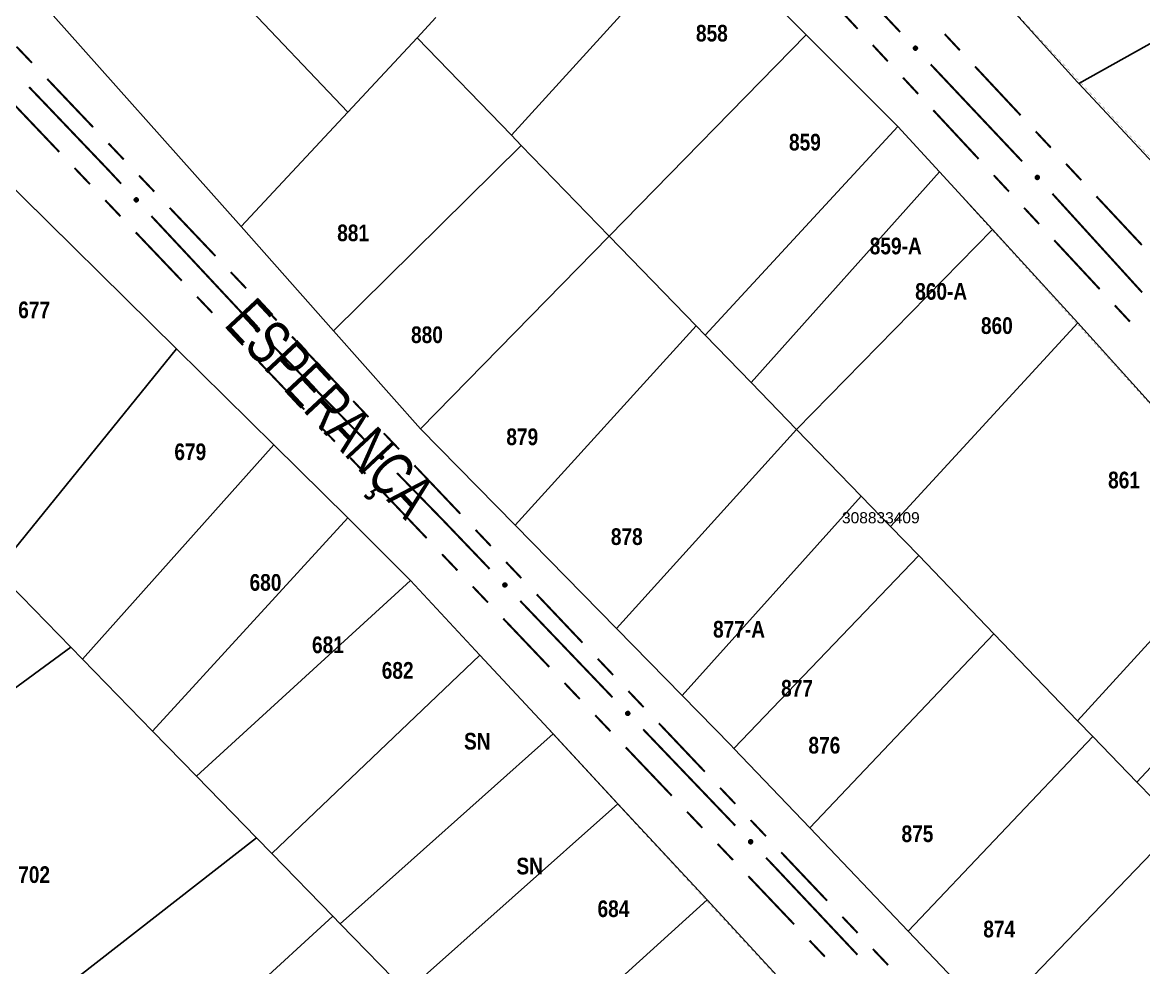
# Model space of a CAD drawing. Extents: x 201549 to 203722, y 4857623 to 4859778.
# Drawn here: x 202833.5 to 202934.5, y 4858804.6 to 4858889.7 of the extents above; entities that cross this region are included whole.
import ezdxf
from ezdxf.enums import TextEntityAlignment as Align

# ---------------------------------------------------------------- set-up
doc = ezdxf.new("R2010")
doc.units = 0
doc.header["$LTSCALE"] = 1.5
doc.header["$MEASUREMENT"] = 0
for name, color, linetype in [('CD-MALHA-LOTES', 40, 'CONTINUOUS'), ('CD_TXT_QUADRA', 1, 'CONTINUOUS'), ('RU-QUADRAS', 6, 'CONTINUOUS'), ('SV-EIXO-RUA-N-PAV', 6, 'CONTINUOUS'), ('SV-RUA-NAO-PAV-S-GUIA-C-GUIA', 7, 'CONTINUOUS'), ('SV-TXT-RUA-N-PAV-S-GUIA-C-GUIA', 7, 'CONTINUOUS'), ('Th_NmrPort', 1, 'CONTINUOUS')]:
    doc.layers.add(name, color=color, linetype=linetype)
doc.styles.add('ARIAL', font='ARIAL.TTF')
doc.styles.add('MONOTXT', font='ARIAL.TTF', dxfattribs={"height": 0.2})
doc.styles.get("Standard").update_dxf_attribs({"font": 'swisscbo.ttf'})

msp = doc.modelspace()

# ---------------------------------------------------------------- linework, layer by layer
at = {"layer": 'CD-MALHA-LOTES', "linetype": 'Continuous'}
for p, q in [((202862.85, 4858881.66), (202840.31, 4858905.38)), ((202954.91, 4858898.88), (202928.66, 4858884.23)), ((202894.55, 4858898.22), (202877.59, 4858879.57)), ((202904.11, 4858888.61), (202894.55, 4858898.22)), ((202833.56, 4858893.5), (202853.23, 4858871.35)), ((202928.55, 4858884.35), (202920.46, 4858893.31)), ((202869.08, 4858888.35), (202870.78, 4858890.17)), ((202862.85, 4858881.66), (202869.08, 4858888.35)), ((202869.08, 4858888.35), (202877.59, 4858879.57)), ((202886.38, 4858870.49), (202904.11, 4858888.61)), ((202912.36, 4858880.37), (202904.11, 4858888.61)), ((202928.66, 4858884.23), (202928.55, 4858884.35)), ((202928.66, 4858884.23), (202935.77, 4858876.61)), ((202853.23, 4858871.35), (202862.85, 4858881.66)), ((202912.36, 4858880.37), (202895.03, 4858861.57)), ((202916.13, 4858876.27), (202912.36, 4858880.37)), ((202877.59, 4858879.57), (202878.46, 4858878.66)), ((202878.46, 4858878.66), (202861.57, 4858861.96)), ((202886.38, 4858870.49), (202878.46, 4858878.66)), ((202847.41, 4858860.35), (202830.58, 4858876.95)), ((202899.16, 4858857.31), (202916.13, 4858876.27)), ((202920.88, 4858871.09), (202916.13, 4858876.27)), ((202861.57, 4858861.96), (202853.23, 4858871.35)), ((202920.88, 4858871.09), (202903.25, 4858853.08)), ((202928.57, 4858862.69), (202920.88, 4858871.09)), ((202886.38, 4858870.49), (202869.4, 4858853.15)), ((202894.21, 4858862.41), (202886.38, 4858870.49)), ((202894.21, 4858862.41), (202877.91, 4858844.46)), ((202895.03, 4858861.57), (202894.21, 4858862.41)), ((202911.71, 4858844.35), (202928.57, 4858862.69)), ((202944.78, 4858844.65), (202928.57, 4858862.69)), ((202861.57, 4858861.96), (202869.4, 4858853.15)), ((202899.16, 4858857.31), (202895.03, 4858861.57)), ((202831.22, 4858840.34), (202847.41, 4858860.35)), ((202856.18, 4858851.69), (202847.41, 4858860.35)), ((202903.25, 4858853.08), (202899.16, 4858857.31)), ((202869.4, 4858853.15), (202877.91, 4858844.46)), ((202887.03, 4858835.16), (202903.25, 4858853.08)), ((202903.25, 4858853.08), (202909.06, 4858847.08)), ((202838.95, 4858832.4), (202856.18, 4858851.69)), ((202862.85, 4858845.12), (202856.18, 4858851.69)), ((202909.06, 4858847.08), (202892.94, 4858829.14)), ((202909.06, 4858847.08), (202911.71, 4858844.35)), ((202862.85, 4858845.12), (202845.26, 4858825.92)), ((202868.5, 4858839.49), (202862.85, 4858845.12)), ((202877.91, 4858844.46), (202887.03, 4858835.16)), ((202914.25, 4858841.73), (202911.71, 4858844.35)), ((202928.55, 4858826.85), (202944.78, 4858844.65)), ((202897.61, 4858824.36), (202914.25, 4858841.73)), ((202921.02, 4858834.69), (202914.25, 4858841.73)), ((202831.22, 4858840.34), (202837.91, 4858833.47)), ((202849.22, 4858821.86), (202868.5, 4858839.49)), ((202868.5, 4858839.49), (202874.74, 4858832.76)), ((202933.88, 4858821.31), (202950.46, 4858839.18)), ((202887.03, 4858835.16), (202892.94, 4858829.14)), ((202904.44, 4858817.2), (202921.02, 4858834.69)), ((202928.55, 4858826.85), (202921.02, 4858834.69)), ((202817.71, 4858818.74), (202837.91, 4858833.47)), ((202837.91, 4858833.47), (202838.95, 4858832.4)), ((202874.74, 4858832.76), (202855.99, 4858814.9)), ((202881.33, 4858825.67), (202874.74, 4858832.76)), ((202845.26, 4858825.92), (202838.95, 4858832.4)), ((202892.94, 4858829.14), (202897.34, 4858824.65)), ((202929.93, 4858825.42), (202928.55, 4858826.85)), ((202849.22, 4858821.86), (202845.26, 4858825.92)), ((202862.17, 4858808.56), (202881.33, 4858825.67)), ((202887.16, 4858819.38), (202881.33, 4858825.67)), ((202897.34, 4858824.65), (202897.61, 4858824.36)), ((202929.93, 4858825.42), (202913.31, 4858807.9)), ((202933.88, 4858821.31), (202929.93, 4858825.42)), ((202897.61, 4858824.36), (202904.44, 4858817.2)), ((202854.62, 4858816.31), (202849.22, 4858821.86)), ((202937.64, 4858817.46), (202933.88, 4858821.31)), ((202887.16, 4858819.38), (202868.12, 4858802.43)), ((202894.83, 4858811.12), (202887.16, 4858819.38)), ((202904.44, 4858817.2), (202913.31, 4858807.9)), ((202920.84, 4858800), (202937.64, 4858817.46)), ((202834.73, 4858800.82), (202854.62, 4858816.31)), ((202854.62, 4858816.31), (202855.99, 4858814.9)), ((202855.99, 4858814.9), (202861.5, 4858809.25)), ((202876.32, 4858793.61), (202895.19, 4858810.73)), ((202895.19, 4858810.73), (202894.83, 4858811.12)), ((202901.48, 4858803.9), (202895.19, 4858810.73)), ((202861.5, 4858809.25), (202842.88, 4858792.25)), ((202861.5, 4858809.25), (202862.17, 4858808.56)), ((202868.12, 4858802.43), (202862.17, 4858808.56)), ((202913.31, 4858807.9), (202920.84, 4858800))]:
    msp.add_line(p, q, dxfattribs=at)
at = {"layer": 'RU-QUADRAS', "linetype": 'Continuous'}
for points in [[(202865.2, 4858952.68, 0.01, 0.01, 0), (202897.31, 4859005.18, 0.01, 0.01, 0), (202918.87, 4858982.46, 0.01, 0.01, 0), (202918.58, 4858982, 0.01, 0.01, 0), (202978.17, 4858917.52, 0.01, 0.01, 0), (202997.1, 4858897.59, 0.01, 0.01, 0), (203023.2, 4858866.63, 0.01, 0.01, 0), (203019.45, 4858856.83, 0.01, 0.01, 0), (203020.58, 4858855.71, 0.01, 0.01, 0), (203013.28, 4858846.09, 0.01, 0.01, 0), (203012.28, 4858847.08, 0.01, 0.01, 0), (202999.02, 4858827.48, 0.01, 0.01, 0), (203001.52, 4858824.85, 0.01, 0.01, 0), (202993.35, 4858814.93, 0.01, 0.01, 0), (202920.46, 4858893.31, 0.01, 0.01, 0), (202894.39, 4858919.41, 0.01, 0.01, 0)], [(202833.56, 4858893.5, 0.01, 0.01, 0), (202859.34, 4858938.88, 0.01, 0.01, 0), (202894.55, 4858898.22, 0.01, 0.01, 0), (202912.36, 4858880.37, 0.01, 0.01, 0), (202944.78, 4858844.65, 0.01, 0.01, 0), (202990.3, 4858800.99, 0.01, 0.01, 0), (202962.14, 4858756.66, 0.01, 0.01, 0), (202897.34, 4858824.65, 0.01, 0.01, 0), (202869.4, 4858853.15, 0.01, 0.01, 0)], [(202791.77, 4858846.04, 0.01, 0.01, 0), (202826.56, 4858880.91, 0.01, 0.01, 0), (202868.5, 4858839.49, 0.01, 0.01, 0), (202950.96, 4858750.21, 0.01, 0.01, 0), (202944.61, 4858740.57, 0.01, 0.01, 0), (202949.2, 4858737.21, 0.01, 0.01, 0), (202944.37, 4858730.36, 0.01, 0.01, 0), (202942, 4858732.1, 0.01, 0.01, 0), (202929.25, 4858712.99, 0.01, 0.01, 0), (202931.6, 4858710.9, 0.01, 0.01, 0), (202925.06, 4858704.36, 0.01, 0.01, 0.0049778174), (202857.58, 4858775.72, 0.01, 0.01, 0), (202842.88, 4858792.25, 0.01, 0.01, 0)], [(202661.4, 4858799.58, 0.01, 0.01, 0), (202688.71, 4858841.53, 0.01, 0.01, 0), (202804.15, 4858719.63, 0.01, 0.01, 0), (202884.93, 4858635.86, 0.01, 0.01, 0), (202855.53, 4858589.33, 0.01, 0.01, 0.002334857)]]:
    msp.add_lwpolyline(points, format="xyseb", close=True, dxfattribs=at)
at = {"layer": 'SV-EIXO-RUA-N-PAV', "const_width": 0.18}
for points in [[(202904.345833, 4858897.591078), (202912.577987, 4858888.860005)], [(202915.322039, 4858885.949647), (202923.554193, 4858877.218574)], [(202835.596382, 4858882.396802), (202834.154569, 4858883.899969)], [(202836.22964, 4858881.733389), (202835.596382, 4858882.396802)], [(202841.260056, 4858876.46343), (202836.22964, 4858881.733389)], [(202841.747855, 4858875.941265), (202841.260056, 4858876.46343)], [(202842.430506, 4858875.210521), (202841.747855, 4858875.941265)], [(202926.288088, 4858874.298813), (202934.360161, 4858865.419532)], [(202853.352928, 4858863.518613), (202845.161112, 4858872.287544)], [(202864.481129, 4858852.023034), (202856.106752, 4858860.617789)], [(202871.439346, 4858844.881706), (202867.272588, 4858849.158116)], [(202871.459587, 4858844.860556), (202871.439346, 4858844.881706)], [(202875.608013, 4858840.525747), (202871.459587, 4858844.860556)], [(202886.670482, 4858828.966258), (202878.37363, 4858837.635875)], [(202897.732951, 4858817.406769), (202889.436099, 4858826.076386)], [(202901.07948, 4858813.909885), (202900.498568, 4858814.516897)], [(202901.189007, 4858813.793513), (202901.07948, 4858813.909885)], [(202908.728019, 4858805.783313), (202901.189007, 4858813.793513)]]:
    msp.add_lwpolyline(points, dxfattribs=at)
at = {"layer": 'SV-EIXO-RUA-N-PAV'}
for points in [[(202913.93154, 4858887.584883), (202913.980442, 4858887.584138), (202914.02232, 4858887.573498), (202914.054693, 4858887.55457), (202914.078939, 4858887.530385), (202914.100957, 4858887.502849), (202914.117031, 4858887.470189), (202914.126842, 4858887.429988), (202914.126439, 4858887.380926), (202914.11272, 4858887.338744), (202914.095861, 4858887.306012), (202914.072098, 4858887.279278), (202914.04499, 4858887.258336), (202914.010512, 4858887.242762), (202913.969676, 4858887.233217), (202913.920352, 4858887.234816), (202913.879369, 4858887.245529), (202913.848536, 4858887.264659), (202913.821811, 4858887.288719), (202913.799669, 4858887.317101), (202913.784075, 4858887.349252), (202913.774539, 4858887.390385), (202913.776763, 4858887.439046), (202913.786981, 4858887.480045), (202913.805673, 4858887.511137), (202913.829952, 4858887.536916), (202913.857302, 4858887.559336), (202913.88946, 4858887.57686), (202913.93154, 4858887.584883)], [(202924.907746, 4858875.943452), (202924.956648, 4858875.942707), (202924.998525, 4858875.932067), (202925.030899, 4858875.91314), (202925.055145, 4858875.888954), (202925.077163, 4858875.861418), (202925.093237, 4858875.828758), (202925.103048, 4858875.788557), (202925.102645, 4858875.739496), (202925.088926, 4858875.697313), (202925.072067, 4858875.664582), (202925.048304, 4858875.637847), (202925.021196, 4858875.616906), (202924.986718, 4858875.601331), (202924.945881, 4858875.591787), (202924.896558, 4858875.593386), (202924.855575, 4858875.604099), (202924.824742, 4858875.623229), (202924.798016, 4858875.647289), (202924.775874, 4858875.67567), (202924.760281, 4858875.707821), (202924.750745, 4858875.748955), (202924.752968, 4858875.797616), (202924.763187, 4858875.838614), (202924.781878, 4858875.869707), (202924.806158, 4858875.895485), (202924.833508, 4858875.917905), (202924.865666, 4858875.93543), (202924.907746, 4858875.943452)], [(202843.813452, 4858873.568892), (202843.764553, 4858873.569863), (202843.722726, 4858873.580696), (202843.69044, 4858873.599773), (202843.666305, 4858873.624069), (202843.644414, 4858873.651707), (202843.628491, 4858873.68444), (202843.618866, 4858873.724686), (202843.619495, 4858873.773745), (202843.633409, 4858873.815864), (202843.650418, 4858873.848517), (202843.674304, 4858873.875142), (202843.701509, 4858873.895958), (202843.736058, 4858873.911374), (202843.776938, 4858873.92073), (202843.826253, 4858873.918904), (202843.867187, 4858873.908002), (202843.897931, 4858873.88873), (202843.924545, 4858873.864547), (202843.946556, 4858873.836064), (202843.962002, 4858873.803841), (202843.971348, 4858873.762664), (202843.9689, 4858873.714014), (202843.958493, 4858873.673063), (202843.939658, 4858873.642057), (202843.91526, 4858873.616391), (202843.887806, 4858873.594097), (202843.855568, 4858873.576721), (202843.813452, 4858873.568892)], [(202854.735874, 4858861.876985), (202854.686975, 4858861.877955), (202854.645147, 4858861.888788), (202854.612862, 4858861.907865), (202854.588727, 4858861.932162), (202854.566836, 4858861.959799), (202854.550913, 4858861.992533), (202854.541288, 4858862.032778), (202854.541917, 4858862.081837), (202854.555831, 4858862.123956), (202854.572839, 4858862.15661), (202854.596726, 4858862.183234), (202854.62393, 4858862.204051), (202854.658479, 4858862.219466), (202854.69936, 4858862.228823), (202854.748675, 4858862.226996), (202854.789609, 4858862.216094), (202854.820353, 4858862.196822), (202854.846967, 4858862.17264), (202854.868978, 4858862.144156), (202854.884423, 4858862.111934), (202854.89377, 4858862.070757), (202854.891322, 4858862.022106), (202854.880915, 4858861.981156), (202854.86208, 4858861.950149), (202854.837681, 4858861.924483), (202854.810228, 4858861.902189), (202854.77799, 4858861.884813), (202854.735874, 4858861.876985)], [(202865.898285, 4858850.410845), (202865.849377, 4858850.410787), (202865.807331, 4858850.420739), (202865.774651, 4858850.439132), (202865.750011, 4858850.462916), (202865.727544, 4858850.490087), (202865.710936, 4858850.522479), (202865.700466, 4858850.562513), (202865.700064, 4858850.611575), (202865.713089, 4858850.653977), (202865.729408, 4858850.686981), (202865.752729, 4858850.714102), (202865.77949, 4858850.735485), (202865.813707, 4858850.751624), (202865.854381, 4858850.761838), (202865.903724, 4858850.761048), (202865.944878, 4858850.751009), (202865.976021, 4858850.732388), (202866.003138, 4858850.708771), (202866.025743, 4858850.680756), (202866.041862, 4858850.648866), (202866.052072, 4858850.607894), (202866.050647, 4858850.559203), (202866.041104, 4858850.518043), (202866.022925, 4858850.486647), (202865.999072, 4858850.460474), (202865.972093, 4858850.437608), (202865.940227, 4858850.419557), (202865.898285, 4858850.410845)], [(202877.010633, 4858838.900896), (202876.961726, 4858838.901278), (202876.919771, 4858838.911606), (202876.887258, 4858838.930293), (202876.862833, 4858838.954297), (202876.84061, 4858838.981669), (202876.824294, 4858839.014208), (202876.814185, 4858839.054335), (202876.814223, 4858839.103398), (202876.827628, 4858839.145681), (202876.844243, 4858839.178537), (202876.867806, 4858839.205448), (202876.894758, 4858839.22659), (202876.929119, 4858839.242421), (202876.969884, 4858839.252269), (202877.019217, 4858839.251036), (202877.06028, 4858839.240628), (202877.091253, 4858839.221728), (202877.118157, 4858839.197868), (202877.14051, 4858839.169652), (202877.156342, 4858839.137618), (202877.166183, 4858839.096556), (202877.164322, 4858839.04788), (202877.154409, 4858839.006807), (202877.135949, 4858838.975576), (202877.111861, 4858838.949617), (202877.084679, 4858838.926995), (202877.052652, 4858838.909231), (202877.010633, 4858838.900896)], [(202888.073102, 4858827.341407), (202888.024195, 4858827.341789), (202887.98224, 4858827.352117), (202887.949727, 4858827.370804), (202887.925302, 4858827.394808), (202887.903079, 4858827.42218), (202887.886763, 4858827.454719), (202887.876653, 4858827.494846), (202887.876692, 4858827.543909), (202887.890097, 4858827.586192), (202887.906711, 4858827.619048), (202887.930275, 4858827.645959), (202887.957227, 4858827.667101), (202887.991588, 4858827.682932), (202888.032352, 4858827.69278), (202888.081686, 4858827.691547), (202888.122748, 4858827.681139), (202888.153722, 4858827.662239), (202888.180626, 4858827.638379), (202888.202978, 4858827.610163), (202888.218811, 4858827.578129), (202888.228652, 4858827.537067), (202888.226791, 4858827.488391), (202888.216877, 4858827.447318), (202888.198417, 4858827.416087), (202888.17433, 4858827.390129), (202888.147148, 4858827.367506), (202888.115121, 4858827.349742), (202888.073102, 4858827.341407)], [(202899.135571, 4858815.781918), (202899.086664, 4858815.7823), (202899.044709, 4858815.792628), (202899.012196, 4858815.811315), (202898.98777, 4858815.835319), (202898.965548, 4858815.862691), (202898.949232, 4858815.89523), (202898.939122, 4858815.935357), (202898.93916, 4858815.98442), (202898.952566, 4858816.026703), (202898.96918, 4858816.059559), (202898.992744, 4858816.08647), (202899.019696, 4858816.107612), (202899.054057, 4858816.123443), (202899.094821, 4858816.133291), (202899.144155, 4858816.132058), (202899.185217, 4858816.12165), (202899.216191, 4858816.102751), (202899.243095, 4858816.07889), (202899.265447, 4858816.050674), (202899.28128, 4858816.01864), (202899.291121, 4858815.977578), (202899.289259, 4858815.928902), (202899.279346, 4858815.887829), (202899.260886, 4858815.856598), (202899.236799, 4858815.83064), (202899.209616, 4858815.808017), (202899.17759, 4858815.790254), (202899.135571, 4858815.781918)]]:
    msp.add_lwpolyline(points, close=True, dxfattribs=at)
for points in [[(202913.774539, 4858887.390385), (202913.969676, 4858887.233217)], [(202913.776763, 4858887.439046), (202914.010512, 4858887.242762)], [(202913.779398, 4858887.412971), (202913.987633, 4858887.239853)], [(202913.782632, 4858887.457279), (202914.023743, 4858887.25327)], [(202913.784075, 4858887.349252), (202913.920352, 4858887.234816)], [(202913.784816, 4858887.367444), (202913.939354, 4858887.239343)], [(202913.786981, 4858887.480045), (202914.04499, 4858887.258336)], [(202913.795311, 4858887.330455), (202913.895103, 4858887.244505)], [(202913.798148, 4858887.492538), (202914.056109, 4858887.270659)], [(202913.799669, 4858887.317101), (202913.879369, 4858887.245529)], [(202913.805673, 4858887.511137), (202914.072098, 4858887.279278)], [(202913.819281, 4858887.52184), (202914.080872, 4858887.292132)], [(202913.829952, 4858887.536916), (202914.095861, 4858887.306012)], [(202913.847023, 4858887.546122), (202914.102175, 4858887.327221)], [(202913.857302, 4858887.559336), (202914.11272, 4858887.338744)], [(202913.876523, 4858887.56456), (202914.116756, 4858887.363473)], [(202913.88946, 4858887.57686), (202914.126439, 4858887.380926)], [(202913.909768, 4858887.579026), (202914.122854, 4858887.406731)], [(202913.93154, 4858887.584883), (202914.126842, 4858887.429988)], [(202913.958161, 4858887.583395), (202914.116557, 4858887.45518)], [(202913.980442, 4858887.584138), (202914.117031, 4858887.470189)], [(202914.004341, 4858887.578175), (202914.102204, 4858887.492283)], [(202914.02232, 4858887.573498), (202914.100957, 4858887.502849)], [(202924.750745, 4858875.748955), (202924.945881, 4858875.591787)], [(202924.752968, 4858875.797616), (202924.986718, 4858875.601331)], [(202924.755604, 4858875.771541), (202924.963839, 4858875.598423)], [(202924.758838, 4858875.815849), (202924.999949, 4858875.61184)], [(202924.760281, 4858875.707821), (202924.896558, 4858875.593386)], [(202924.761022, 4858875.726013), (202924.91556, 4858875.597912)], [(202924.763187, 4858875.838614), (202925.021196, 4858875.616906)], [(202924.771517, 4858875.689024), (202924.871309, 4858875.603075)], [(202924.774354, 4858875.851108), (202925.032315, 4858875.629228)], [(202924.775874, 4858875.67567), (202924.855575, 4858875.604099)], [(202924.781878, 4858875.869707), (202925.048304, 4858875.637847)], [(202924.795487, 4858875.88041), (202925.057078, 4858875.650701)], [(202924.806158, 4858875.895485), (202925.072067, 4858875.664582)], [(202924.823229, 4858875.904691), (202925.078381, 4858875.68579)], [(202924.833508, 4858875.917905), (202925.088926, 4858875.697313)], [(202924.852729, 4858875.923129), (202925.092961, 4858875.722042)], [(202924.865666, 4858875.93543), (202925.102645, 4858875.739496)], [(202924.885974, 4858875.937596), (202925.09906, 4858875.7653)], [(202924.907746, 4858875.943452), (202925.103048, 4858875.788557)], [(202924.934367, 4858875.941964), (202925.092763, 4858875.81375)], [(202924.956648, 4858875.942707), (202925.093237, 4858875.828758)], [(202924.980547, 4858875.936745), (202925.07841, 4858875.850852)], [(202924.998525, 4858875.932067), (202925.077163, 4858875.861418)], [(202843.813452, 4858873.568892), (202843.618866, 4858873.724686)], [(202843.855568, 4858873.576721), (202843.619495, 4858873.773745)], [(202843.83525, 4858873.574648), (202843.622961, 4858873.747924)], [(202843.764553, 4858873.569863), (202843.628491, 4858873.68444)], [(202843.786838, 4858873.570503), (202843.629035, 4858873.699447)], [(202843.868562, 4858873.588962), (202843.629259, 4858873.791154)], [(202843.887806, 4858873.594097), (202843.633409, 4858873.815864)], [(202843.740683, 4858873.575935), (202843.643217, 4858873.662278)], [(202843.898147, 4858873.607263), (202843.644006, 4858873.827338)], [(202843.722726, 4858873.580696), (202843.644414, 4858873.651707)], [(202843.91526, 4858873.616391), (202843.650418, 4858873.848517)], [(202843.926001, 4858873.631417), (202843.665471, 4858873.862329)], [(202843.939658, 4858873.642057), (202843.674304, 4858873.875142)], [(202843.947268, 4858873.660621), (202843.690333, 4858873.883687)], [(202843.958493, 4858873.673063), (202843.701509, 4858873.895958)], [(202843.962947, 4858873.695808), (202843.722778, 4858873.900926)], [(202843.9689, 4858873.714014), (202843.736058, 4858873.911374)], [(202843.966385, 4858873.740101), (202843.75895, 4858873.914177)], [(202843.971348, 4858873.762664), (202843.776938, 4858873.92073)], [(202843.961177, 4858873.785653), (202843.807231, 4858873.914465)], [(202843.962002, 4858873.803841), (202843.826253, 4858873.918904)], [(202843.950852, 4858873.82269), (202843.851457, 4858873.909098)], [(202843.946556, 4858873.836064), (202843.867187, 4858873.908002)], [(202854.735874, 4858861.876985), (202854.541288, 4858862.032778)], [(202854.77799, 4858861.884813), (202854.541917, 4858862.081837)], [(202854.757672, 4858861.882741), (202854.545383, 4858862.056017)], [(202854.686975, 4858861.877955), (202854.550913, 4858861.992533)], [(202854.70926, 4858861.878596), (202854.551457, 4858862.007539)], [(202854.790983, 4858861.897054), (202854.551681, 4858862.099246)], [(202854.810228, 4858861.902189), (202854.555831, 4858862.123956)], [(202854.820569, 4858861.915356), (202854.566428, 4858862.135431)], [(202854.837681, 4858861.924483), (202854.572839, 4858862.15661)], [(202854.848422, 4858861.939509), (202854.587892, 4858862.170421)], [(202854.86208, 4858861.950149), (202854.596726, 4858862.183234)], [(202854.86969, 4858861.968713), (202854.612755, 4858862.19178)], [(202854.880915, 4858861.981156), (202854.62393, 4858862.204051)], [(202854.885369, 4858862.003901), (202854.6452, 4858862.209019)], [(202854.891322, 4858862.022106), (202854.658479, 4858862.219466)], [(202854.888807, 4858862.048193), (202854.681372, 4858862.222269)], [(202854.89377, 4858862.070757), (202854.69936, 4858862.228823)], [(202854.883599, 4858862.093745), (202854.729652, 4858862.222557)], [(202854.884423, 4858862.111934), (202854.748675, 4858862.226996)], [(202854.873274, 4858862.130782), (202854.773879, 4858862.217191)], [(202854.868978, 4858862.144156), (202854.789609, 4858862.216094)], [(202854.663104, 4858861.884028), (202854.565639, 4858861.97037)], [(202854.645147, 4858861.888788), (202854.566836, 4858861.959799)], [(202865.940227, 4858850.419557), (202865.700064, 4858850.611575)], [(202865.898285, 4858850.410845), (202865.700466, 4858850.562513)], [(202865.919958, 4858850.417058), (202865.704072, 4858850.585833)], [(202865.952961, 4858850.432069), (202865.70946, 4858850.629185)], [(202865.849377, 4858850.410787), (202865.710936, 4858850.522479)], [(202865.871643, 4858850.411896), (202865.711164, 4858850.537493)], [(202865.972093, 4858850.437608), (202865.713089, 4858850.653977)], [(202865.982155, 4858850.450989), (202865.723443, 4858850.665671)], [(202865.825384, 4858850.416357), (202865.726124, 4858850.500631)], [(202865.807331, 4858850.420739), (202865.727544, 4858850.490087)], [(202865.999072, 4858850.460474), (202865.729408, 4858850.686981)], [(202866.009494, 4858850.475722), (202865.744167, 4858850.701105)], [(202866.022925, 4858850.486647), (202865.752729, 4858850.714102)], [(202866.030143, 4858850.505367), (202865.768575, 4858850.722982)], [(202866.041104, 4858850.518043), (202865.77949, 4858850.735485)], [(202866.045078, 4858850.540876), (202865.80065, 4858850.740899)], [(202866.050647, 4858850.559203), (202865.813707, 4858850.751624)], [(202866.047584, 4858850.585231), (202865.836535, 4858850.754907)], [(202866.052072, 4858850.607894), (202865.854381, 4858850.761838)], [(202866.04142, 4858850.630664), (202865.884799, 4858850.756211)], [(202866.041862, 4858850.648866), (202865.903724, 4858850.761048)], [(202866.030319, 4858850.667476), (202865.929129, 4858850.751775)], [(202866.025743, 4858850.680756), (202865.944878, 4858850.751009)], [(202877.010633, 4858838.900896), (202876.814185, 4858839.054335)], [(202877.052652, 4858838.909231), (202876.814223, 4858839.103398)], [(202877.032361, 4858838.906915), (202876.817999, 4858839.077621)], [(202877.065497, 4858838.921628), (202876.823776, 4858839.120923)], [(202876.961726, 4858838.901278), (202876.824294, 4858839.014208)], [(202876.984002, 4858838.902187), (202876.824657, 4858839.02922)], [(202877.084679, 4858838.926995), (202876.827628, 4858839.145681)], [(202877.09486, 4858838.940285), (202876.838087, 4858839.157282)], [(202876.937784, 4858838.907062), (202876.839286, 4858838.992225)], [(202876.919771, 4858838.911606), (202876.84061, 4858838.981669)], [(202877.111861, 4858838.949617), (202876.844243, 4858839.178537)], [(202877.122421, 4858838.964772), (202876.859128, 4858839.192529)], [(202877.135949, 4858838.975576), (202876.867806, 4858839.205448)], [(202877.143335, 4858838.99423), (202876.883731, 4858839.214185)], [(202877.154409, 4858839.006807), (202876.894758, 4858839.22659)], [(202877.158588, 4858839.029604), (202876.915967, 4858839.231814)], [(202877.164322, 4858839.04788), (202876.929119, 4858839.242421)], [(202877.161493, 4858839.073934), (202876.951976, 4858839.245499)], [(202877.166183, 4858839.096556), (202876.969884, 4858839.252269)], [(202877.155736, 4858839.11942), (202877.00025, 4858839.246369)], [(202877.156342, 4858839.137618), (202877.019217, 4858839.251036)], [(202877.144966, 4858839.156331), (202877.044538, 4858839.241535)], [(202877.14051, 4858839.169652), (202877.06028, 4858839.240628)], [(202888.221057, 4858827.470115), (202887.978435, 4858827.672325)], [(202888.226791, 4858827.488391), (202887.991588, 4858827.682932)], [(202888.223961, 4858827.514445), (202888.014445, 4858827.68601)], [(202888.228652, 4858827.537067), (202888.032352, 4858827.69278)], [(202888.218205, 4858827.559931), (202888.062718, 4858827.68688)], [(202888.218811, 4858827.578129), (202888.081686, 4858827.691547)], [(202888.207435, 4858827.596842), (202888.107007, 4858827.682046)], [(202888.202978, 4858827.610163), (202888.122748, 4858827.681139)], [(202888.073102, 4858827.341407), (202887.876653, 4858827.494846)], [(202888.115121, 4858827.349742), (202887.876692, 4858827.543909)], [(202888.094829, 4858827.347426), (202887.880468, 4858827.518132)], [(202888.127966, 4858827.362139), (202887.886245, 4858827.561434)], [(202888.024195, 4858827.341789), (202887.886763, 4858827.454719)], [(202888.046471, 4858827.342698), (202887.887126, 4858827.469731)], [(202888.147148, 4858827.367506), (202887.890097, 4858827.586192)], [(202888.157329, 4858827.380796), (202887.900555, 4858827.597793)], [(202888.000253, 4858827.347573), (202887.901754, 4858827.432736)], [(202887.98224, 4858827.352117), (202887.903079, 4858827.42218)], [(202888.17433, 4858827.390129), (202887.906711, 4858827.619048)], [(202888.184889, 4858827.405283), (202887.921597, 4858827.63304)], [(202888.198417, 4858827.416087), (202887.930275, 4858827.645959)], [(202888.205804, 4858827.434741), (202887.9462, 4858827.654696)], [(202888.216877, 4858827.447318), (202887.957227, 4858827.667101)], [(202899.135571, 4858815.781918), (202898.939122, 4858815.935357)], [(202899.17759, 4858815.790254), (202898.93916, 4858815.98442)], [(202899.157298, 4858815.787937), (202898.942937, 4858815.958643)], [(202899.190435, 4858815.80265), (202898.948714, 4858816.001945)], [(202899.086664, 4858815.7823), (202898.949232, 4858815.89523)], [(202899.108939, 4858815.783209), (202898.949594, 4858815.910242)], [(202899.209616, 4858815.808017), (202898.952566, 4858816.026703)], [(202899.219797, 4858815.821307), (202898.963024, 4858816.038305)], [(202899.062722, 4858815.788084), (202898.964223, 4858815.873247)], [(202899.044709, 4858815.792628), (202898.965548, 4858815.862691)], [(202899.236799, 4858815.83064), (202898.96918, 4858816.059559)], [(202899.247358, 4858815.845794), (202898.984065, 4858816.073551)], [(202899.260886, 4858815.856598), (202898.992744, 4858816.08647)], [(202899.268272, 4858815.875252), (202899.008669, 4858816.095207)], [(202899.279346, 4858815.887829), (202899.019696, 4858816.107612)], [(202899.283526, 4858815.910626), (202899.040904, 4858816.112836)], [(202899.289259, 4858815.928902), (202899.054057, 4858816.123443)], [(202899.28643, 4858815.954956), (202899.076913, 4858816.126521)], [(202899.291121, 4858815.977578), (202899.094821, 4858816.133291)], [(202899.280674, 4858816.000442), (202899.125187, 4858816.127391)], [(202899.28128, 4858816.01864), (202899.144155, 4858816.132058)], [(202899.269904, 4858816.037353), (202899.169475, 4858816.122557)], [(202899.265447, 4858816.050674), (202899.185217, 4858816.12165)]]:
    msp.add_lwpolyline(points, dxfattribs=at)
at = {"layer": 'SV-RUA-NAO-PAV-S-GUIA-C-GUIA', "const_width": 0.18}
for points in [[(202908.746508, 4858889.148567), (202904.660429, 4858893.542194)], [(202916.588134, 4858888.677584), (202917.953696, 4858887.216337)], [(202833.023374, 4858887.540608), (202834.400889, 4858886.090624)], [(202911.47056, 4858886.219482), (202910.108534, 4858887.684025)], [(202919.319257, 4858885.75509), (202923.415941, 4858881.37135)], [(202835.778404, 4858884.640641), (202839.910949, 4858880.29069)], [(202914.194613, 4858883.290397), (202912.832586, 4858884.75494)], [(202832.728823, 4858882.411702), (202836.864552, 4858878.064779)], [(202919.642718, 4858877.432228), (202915.556639, 4858881.825855)], [(202924.781503, 4858879.910103), (202926.147064, 4858878.448857)], [(202841.288464, 4858878.840706), (202842.66598, 4858877.390723)], [(202838.243129, 4858876.615804), (202839.621705, 4858875.16683)], [(202927.512625, 4858876.98761), (202928.878187, 4858875.526363)], [(202844.043495, 4858875.940739), (202845.42101, 4858874.490756)], [(202922.36677, 4858874.503143), (202921.004744, 4858875.967685)], [(202930.243748, 4858874.065116), (202934.340433, 4858869.681376)], [(202841.000282, 4858873.717855), (202842.378858, 4858872.268881)], [(202846.798525, 4858873.040772), (202850.93107, 4858868.690821)], [(202925.090823, 4858871.574058), (202923.728796, 4858873.0386)], [(202843.757434, 4858870.819906), (202847.893164, 4858866.472983)], [(202930.538928, 4858865.715888), (202926.452849, 4858870.109515)], [(202852.308585, 4858867.240838), (202853.6861, 4858865.790854)], [(202849.27174, 4858865.024008), (202850.650316, 4858863.575034)], [(202855.063615, 4858864.340871), (202856.44113, 4858862.890887)], [(202933.26298, 4858862.786803), (202931.900954, 4858864.251346)], [(202852.028893, 4858862.126059), (202853.407469, 4858860.677085)], [(202857.818645, 4858861.440904), (202861.95119, 4858857.090953)], [(202854.786046, 4858859.22811), (202858.921775, 4858854.881187)], [(202863.328705, 4858855.640969), (202864.70622, 4858854.190986)], [(202860.300351, 4858853.432213), (202861.678928, 4858851.983238)], [(202866.083735, 4858852.741002), (202867.46125, 4858851.291019)], [(202863.057504, 4858850.534264), (202864.436081, 4858849.085289)], [(202868.838765, 4858849.841035), (202870.905038, 4858847.66606)], [(202865.814657, 4858847.636315), (202869.950386, 4858843.289391)], [(202870.905038, 4858847.66606), (202871.583201, 4858846.95222)], [(202871.583201, 4858846.95222), (202872.96969, 4858845.489547)], [(202874.345598, 4858844.038038), (202875.721505, 4858842.586529)], [(202871.328963, 4858841.840417), (202872.707539, 4858840.391442)], [(202877.097412, 4858841.135019), (202878.473319, 4858839.68351)], [(202874.086116, 4858838.942468), (202875.464692, 4858837.493493)], [(202879.849227, 4858838.232001), (202883.976949, 4858833.877473)], [(202876.843268, 4858836.044519), (202880.978998, 4858831.697595)], [(202885.352856, 4858832.425964), (202886.728763, 4858830.974455)], [(202882.357574, 4858830.248621), (202883.736151, 4858828.799646)], [(202888.104671, 4858829.522945), (202889.480578, 4858828.071436)], [(202885.114727, 4858827.350672), (202886.493303, 4858825.901697)], [(202890.856485, 4858826.619927), (202894.984207, 4858822.265399)], [(202887.87188, 4858824.452723), (202892.007609, 4858820.105799)], [(202896.360114, 4858820.81389), (202897.736022, 4858819.362381)], [(202893.386185, 4858818.656825), (202894.764762, 4858817.207851)], [(202899.111929, 4858817.910871), (202900.487836, 4858816.459362)], [(202896.143338, 4858815.758876), (202897.521915, 4858814.309902)], [(202901.863743, 4858815.007853), (202905.991465, 4858810.653325)], [(202898.900491, 4858812.860927), (202903.03622, 4858808.514004)], [(202907.367373, 4858809.201816), (202908.74328, 4858807.750306)], [(202904.414797, 4858807.065029), (202905.793373, 4858805.616055)], [(202910.119187, 4858806.298797), (202911.495094, 4858804.847288)]]:
    msp.add_lwpolyline(points, dxfattribs=at)

# ---------------------------------------------------------------- texts
at = {"layer": 'CD_TXT_QUADRA', "color": 7, "linetype": 'Continuous', "style": 'MONOTXT'}
msp.add_text('308833409', height=1, dxfattribs=at).set_placement((202907.34, 4858844.63))
at = {"layer": 'SV-TXT-RUA-N-PAV-S-GUIA-C-GUIA', "style": 'ARIAL', "width": 0.7}
msp.add_text('ESPERANÇA', height=4, rotation=313, dxfattribs=at).set_placement((202851.596925, 4858862.460324))
at = {"layer": 'Th_NmrPort', "color": 1}
for s, p in [('858', (202894.188554, 4858888.757271)), ('859', (202902.568554, 4858878.947271)), ('881', (202861.888554, 4858870.777271)), ('859-A', (202909.838554, 4858869.597271)), ('860-A', (202913.928554, 4858865.507271)), ('677', (202833.168554, 4858863.847271)), ('860', (202919.848554, 4858862.427271)), ('880', (202868.538554, 4858861.607271)), ('879', (202877.118554, 4858852.417271)), ('679', (202847.228554, 4858851.067271)), ('861', (202931.298554, 4858848.527271)), ('878', (202886.528554, 4858843.427271)), ('680', (202853.998554, 4858839.307271)), ('877-A', (202895.728554, 4858835.087271)), ('681', (202859.618554, 4858833.687271)), ('682', (202865.898554, 4858831.387271)), ('877', (202901.858554, 4858829.777271)), ('SN', (202873.308554, 4858825.007271)), ('876', (202904.318554, 4858824.647271)), ('875', (202912.698554, 4858816.677271)), ('702', (202833.168554, 4858812.997271)), ('SN', (202878.028554, 4858813.767271)), ('684', (202885.328554, 4858809.927271)), ('874', (202920.058554, 4858808.097271))]:
    msp.add_text(s, height=1.5, dxfattribs=at).set_placement(p, align=Align.MIDDLE_LEFT)

doc.saveas('drawing.dxf')
